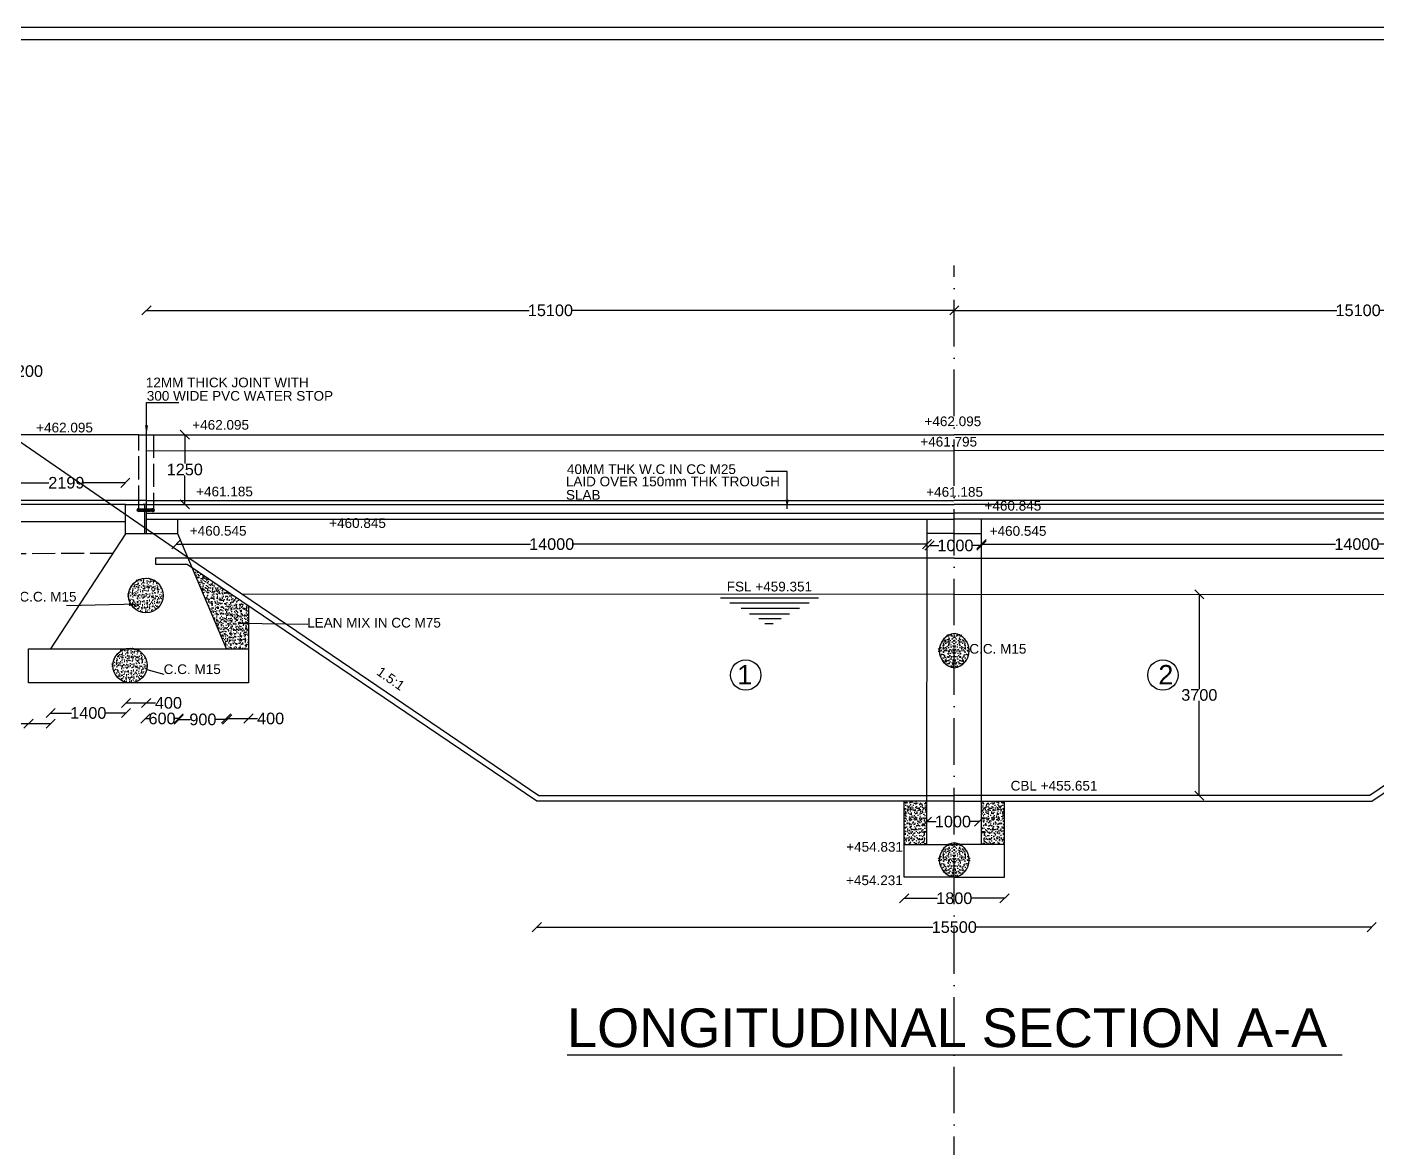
# Model space of a CAD drawing. Header units: millimetres. Extents: x 5124 to 6568637, y 2311 to 91879094.
# Drawn here: x 3428544 to 3442503, y 45949645 to 45961234 of the extents above; entities that cross this region are included whole.
import ezdxf

# ---------------------------------------------------------------- set-up
doc = ezdxf.new("R2010")
doc.units = ezdxf.units.MM
doc.header["$MEASUREMENT"] = 0
doc.linetypes.add('ACAD_ISO02W100', pattern=[15, 12, -3])
doc.linetypes.add('ACAD_ISO10W100', pattern=[18, 12, -3, 0, -3])
for name, color, linetype in [('DIMENSION', 7, 'Continuous'), ('DRAWING', 7, 'Continuous'), ('TEXT', 7, 'Continuous')]:
    doc.layers.add(name, color=color, linetype=linetype)
doc.styles.get("Standard").update_dxf_attribs({"font": 'arial.ttf', "height": 120})
doc.dimstyles.get("Standard").update_dxf_attribs({"dimtxt": 200, "dimasz": 110, "dimexe": 0.18, "dimexo": 0.0625, "dimgap": 0.09, "dimtad": 0, "dimtih": 1, "dimtoh": 1, "dimdec": 0, "dimzin": 0, "dimdsep": 46, "dimtxsty": 'Standard', "dimblk": 'OBLIQUE', "dimcen": 0.09, "dimse1": 1, "dimse2": 1, "dimadec": 0, "dimazin": 0, "dimtfac": 1, "dimtdec": 0, "dimtofl": 0, "dimtmove": 0, "dimatfit": 3, "dimfxl": 1, "dimtolj": 1, "dimtzin": 0, "dimarcsym": 0})
pattern_1 = [(45, (0, 0), (-0.08838834764832, 0.08838834764832), [])]
pattern_2 = [(50, (0, 0), (71.72601826, -6.2752135), [7.5, -82.5]), (355, (0, 0), (-13.87513336, 75.21921337), [6, -66]), (100.4514, (5.98, -0.52), (57.85093817, 68.94395421), [6.374019, -70.1142112]), (46.1842, (0, 20), (106.72410486, -16.55190143), [11.25, -123.75]), (96.6356, (8.89, 18.62), (93.46627055, 97.4117871), [9.5610288, -105.1713]), (351.1842, (0, 20), (93.46619451, 97.4118601), [9, -99]), (21, (10, 15), (59.69070521, -40.26188907), [7.5, -82.5]), (326, (10, 15), (24.33153319, 72.5150045), [6, -66]), (71.4514, (14.974, 11.645), (84.02226286, 32.25304967), [6.374019, -70.1142112]), (37.5, (0, 0), (1.215985532, 33.289385383), [0, -65.2, 0, -67, 0, -66.25]), (7.5, (0, 0), (26.306953744, 39.441171188), [0, -38.2, 0, -63.7, 0, -25.25]), (327.5, (-22.3, 0), (53.382243617, -2.255487173), [0, -25, 0, -78, 0, -103.5]), (317.5, (-32.3, 0), (58.318616934, 10.010498233), [0, -32.5, 0, -51.8, 0, -73.5])]

# ---------------------------------------------------------------- blocks, each defined once
blk = doc.blocks.new('_Oblique')
at = {"color": 0, "linetype": 'ByBlock', "lineweight": -2}
blk.add_line((-0.5, -0.5), (0.5, 0.5), dxfattribs=at)
blk = doc.blocks.new('*D55')
at = {"layer": 'Defpoints', "color": 0}
for p in [(3428340, 45957679), (3428227, 45957552), (3428340, 45957552)]:
    blk.add_point(p, dxfattribs=at)
at = {"layer": 'DIMENSION', "color": 0, "lineweight": -2}
for p, q in [((3428227, 45957679), (3428340, 45957679)), ((3428340, 45957679), (3428436, 45957679))]:
    blk.add_line(p, q, dxfattribs=at)
at = {"layer": 'DIMENSION', "color": 0, "lineweight": -2, "xscale": 95, "yscale": 95, "zscale": 95, "rotation": 180}
blk.add_blockref('_Oblique', (3428227, 45957679), dxfattribs=at)
at = {"layer": 'DIMENSION', "color": 0, "lineweight": -2, "xscale": 95, "yscale": 95, "zscale": 95}
blk.add_blockref('_Oblique', (3428340, 45957679), dxfattribs=at)
at = {"layer": 'DIMENSION', "color": 0, "insert": (3428569, 45957679), "char_height": 120, "attachment_point": 5}
blk.add_mtext('\\A1;200', dxfattribs=at)
blk = doc.blocks.new('*D57')
at = {"layer": 'Defpoints', "color": 0}
for p in [(3428340, 45956526), (3428340, 45956304), (3429560, 45956304)]:
    blk.add_point(p, dxfattribs=at)
at = {"layer": 'DIMENSION', "color": 0, "lineweight": -2}
for p, q in [((3428340, 45956526), (3428770, 45956526)), ((3429560, 45956526), (3429131, 45956526))]:
    blk.add_line(p, q, dxfattribs=at)
at = {"layer": 'DIMENSION', "color": 0, "lineweight": -2, "xscale": 95, "yscale": 95, "zscale": 95, "rotation": 180}
blk.add_blockref('_Oblique', (3428340, 45956526), dxfattribs=at)
at = {"layer": 'DIMENSION', "color": 0, "lineweight": -2, "xscale": 95, "yscale": 95, "zscale": 95}
blk.add_blockref('_Oblique', (3429560, 45956526), dxfattribs=at)
at = {"layer": 'DIMENSION', "color": 0, "insert": (3428950, 45956526), "char_height": 120, "attachment_point": 5}
blk.add_mtext('\\A1;2199', dxfattribs=at)
blk = doc.blocks.new('*D58')
at = {"layer": 'Defpoints', "color": 0}
for p in [(3428560, 45954812), (3428788, 45954812), (3428560, 45954038)]:
    blk.add_point(p, dxfattribs=at)
at = {"layer": 'DIMENSION', "color": 0, "lineweight": -2}
for p, q in [((3428560, 45954038), (3428464, 45954038)), ((3428788, 45954038), (3428560, 45954038))]:
    blk.add_line(p, q, dxfattribs=at)
at = {"layer": 'DIMENSION', "color": 0, "lineweight": -2, "xscale": 95, "yscale": 95, "zscale": 95, "rotation": 180}
blk.add_blockref('_Oblique', (3428560, 45954038), dxfattribs=at)
at = {"layer": 'DIMENSION', "color": 0, "lineweight": -2, "xscale": 95, "yscale": 95, "zscale": 95}
blk.add_blockref('_Oblique', (3428788, 45954038), dxfattribs=at)
at = {"layer": 'DIMENSION', "color": 0, "insert": (3428330, 45954038), "char_height": 120, "attachment_point": 5}
blk.add_mtext('\\A1;400', dxfattribs=at)
blk = doc.blocks.new('*D59')
at = {"layer": 'Defpoints', "color": 0}
for p in [(3429567, 45954464), (3429567, 45954148), (3428788, 45954038)]:
    blk.add_point(p, dxfattribs=at)
at = {"layer": 'DIMENSION', "color": 0, "lineweight": -2}
for p, q in [((3428788, 45954148), (3429004, 45954148)), ((3429567, 45954148), (3429351, 45954148))]:
    blk.add_line(p, q, dxfattribs=at)
at = {"layer": 'DIMENSION', "color": 0, "lineweight": -2, "xscale": 95, "yscale": 95, "zscale": 95, "rotation": 180}
blk.add_blockref('_Oblique', (3428788, 45954148), dxfattribs=at)
at = {"layer": 'DIMENSION', "color": 0, "lineweight": -2, "xscale": 95, "yscale": 95, "zscale": 95}
blk.add_blockref('_Oblique', (3429567, 45954148), dxfattribs=at)
at = {"layer": 'DIMENSION', "color": 0, "insert": (3429177, 45954148), "char_height": 120, "attachment_point": 5}
blk.add_mtext('\\A1;1400', dxfattribs=at)
blk = doc.blocks.new('*D60')
at = {"layer": 'Defpoints', "color": 0}
for p in [(3429775, 45954252), (3429567, 45954148), (3429775, 45954148)]:
    blk.add_point(p, dxfattribs=at)
at = {"layer": 'DIMENSION', "color": 0, "lineweight": -2}
for p, q in [((3429567, 45954252), (3429775, 45954252)), ((3429775, 45954252), (3429870, 45954252))]:
    blk.add_line(p, q, dxfattribs=at)
at = {"layer": 'DIMENSION', "color": 0, "lineweight": -2, "xscale": 95, "yscale": 95, "zscale": 95, "rotation": 180}
blk.add_blockref('_Oblique', (3429567, 45954252), dxfattribs=at)
at = {"layer": 'DIMENSION', "color": 0, "lineweight": -2, "xscale": 95, "yscale": 95, "zscale": 95}
blk.add_blockref('_Oblique', (3429775, 45954252), dxfattribs=at)
at = {"layer": 'DIMENSION', "color": 0, "insert": (3430005, 45954252), "char_height": 120, "attachment_point": 5}
blk.add_mtext('\\A1;400', dxfattribs=at)
blk = doc.blocks.new('*D61')
at = {"layer": 'Defpoints', "color": 0}
for p in [(3429768, 45954084), (3430110, 45954091), (3430110, 45954091)]:
    blk.add_point(p, dxfattribs=at)
at = {"layer": 'DIMENSION', "color": 0, "lineweight": -2}
for p, q in [((3429768, 45954091), (3429806, 45954091)), ((3430110, 45954091), (3430072, 45954091))]:
    blk.add_line(p, q, dxfattribs=at)
at = {"layer": 'DIMENSION', "color": 0, "lineweight": -2, "xscale": 95, "yscale": 95, "zscale": 95, "rotation": 180}
blk.add_blockref('_Oblique', (3429768, 45954091), dxfattribs=at)
at = {"layer": 'DIMENSION', "color": 0, "lineweight": -2, "xscale": 95, "yscale": 95, "zscale": 95}
blk.add_blockref('_Oblique', (3430110, 45954091), dxfattribs=at)
at = {"layer": 'DIMENSION', "color": 0, "insert": (3429939, 45954091), "char_height": 120, "attachment_point": 5}
blk.add_mtext('\\A1;600', dxfattribs=at)
blk = doc.blocks.new('*D62')
at = {"layer": 'Defpoints', "color": 0}
for p in [(3430110, 45954091), (3430612, 45954088), (3430612, 45954081)]:
    blk.add_point(p, dxfattribs=at)
at = {"layer": 'DIMENSION', "color": 0, "lineweight": -2}
for p, q in [((3430110, 45954081), (3430229, 45954081)), ((3430612, 45954081), (3430494, 45954081))]:
    blk.add_line(p, q, dxfattribs=at)
at = {"layer": 'DIMENSION', "color": 0, "lineweight": -2, "xscale": 95, "yscale": 95, "zscale": 95, "rotation": 180}
blk.add_blockref('_Oblique', (3430110, 45954081), dxfattribs=at)
at = {"layer": 'DIMENSION', "color": 0, "lineweight": -2, "xscale": 95, "yscale": 95, "zscale": 95}
blk.add_blockref('_Oblique', (3430612, 45954081), dxfattribs=at)
at = {"layer": 'DIMENSION', "color": 0, "insert": (3430361, 45954081), "char_height": 120, "attachment_point": 5}
blk.add_mtext('\\A1;900', dxfattribs=at)
blk = doc.blocks.new('*D63')
at = {"layer": 'Defpoints', "color": 0}
for p in [(3430832, 45954460), (3430602, 45954071), (3430832, 45954091)]:
    blk.add_point(p, dxfattribs=at)
at = {"layer": 'DIMENSION', "color": 0, "lineweight": -2}
for p, q in [((3430602, 45954091), (3430832, 45954091)), ((3430832, 45954091), (3430926, 45954091))]:
    blk.add_line(p, q, dxfattribs=at)
at = {"layer": 'DIMENSION', "color": 0, "lineweight": -2, "xscale": 95, "yscale": 95, "zscale": 95, "rotation": 180}
blk.add_blockref('_Oblique', (3430602, 45954091), dxfattribs=at)
at = {"layer": 'DIMENSION', "color": 0, "lineweight": -2, "xscale": 95, "yscale": 95, "zscale": 95}
blk.add_blockref('_Oblique', (3430832, 45954091), dxfattribs=at)
at = {"layer": 'DIMENSION', "color": 0, "insert": (3431061, 45954091), "char_height": 120, "attachment_point": 5}
blk.add_mtext('\\A1;400', dxfattribs=at)
blk = doc.blocks.new('*D64')
at = {"layer": 'Defpoints', "color": 0}
for p in [(3430174, 45957023), (3430174, 45957023), (3430174, 45956304)]:
    blk.add_point(p, dxfattribs=at)
at = {"layer": 'DIMENSION', "color": 0, "lineweight": -2}
for p, q in [((3430174, 45957023), (3430174, 45956725)), ((3430174, 45956304), (3430174, 45956602))]:
    blk.add_line(p, q, dxfattribs=at)
at = {"layer": 'DIMENSION', "color": 0, "lineweight": -2, "xscale": 95, "yscale": 95, "zscale": 95}
for p, rotation in [((3430174, 45957023), 90), ((3430174, 45956304), 270)]:
    blk.add_blockref('_Oblique', p, dxfattribs=dict(at, rotation=rotation))
at = {"layer": 'DIMENSION', "color": 0, "insert": (3430174, 45956663), "char_height": 120, "attachment_point": 5}
blk.add_mtext('\\A1;1250', dxfattribs=at)
blk = doc.blocks.new('*D65')
at = {"layer": 'Defpoints', "color": 0}
for p in [(3438125, 45958307), (3429778, 45957023), (3438125, 45957023)]:
    blk.add_point(p, dxfattribs=at)
at = {"layer": 'DIMENSION', "color": 0, "lineweight": -2}
for p, q in [((3429778, 45958307), (3433732, 45958307)), ((3438125, 45958307), (3434172, 45958307))]:
    blk.add_line(p, q, dxfattribs=at)
at = {"layer": 'DIMENSION', "color": 0, "lineweight": -2, "xscale": 95, "yscale": 95, "zscale": 95, "rotation": 180}
blk.add_blockref('_Oblique', (3429778, 45958307), dxfattribs=at)
at = {"layer": 'DIMENSION', "color": 0, "lineweight": -2, "xscale": 95, "yscale": 95, "zscale": 95}
blk.add_blockref('_Oblique', (3438125, 45958307), dxfattribs=at)
at = {"layer": 'DIMENSION', "color": 0, "insert": (3433952, 45958307), "char_height": 120, "attachment_point": 5}
blk.add_mtext('\\A1;15100', dxfattribs=at)
blk = doc.blocks.new('*D66')
at = {"layer": 'Defpoints', "color": 0}
for p in [(3437843, 45955892), (3430086, 45955834), (3437843, 45955833)]:
    blk.add_point(p, dxfattribs=at)
at = {"layer": 'DIMENSION', "color": 0, "lineweight": -2}
for p, q in [((3430086, 45955892), (3433745, 45955892)), ((3437843, 45955892), (3434185, 45955892))]:
    blk.add_line(p, q, dxfattribs=at)
at = {"layer": 'DIMENSION', "color": 0, "lineweight": -2, "xscale": 95, "yscale": 95, "zscale": 95, "rotation": 180}
blk.add_blockref('_Oblique', (3430086, 45955892), dxfattribs=at)
at = {"layer": 'DIMENSION', "color": 0, "lineweight": -2, "xscale": 95, "yscale": 95, "zscale": 95}
blk.add_blockref('_Oblique', (3437843, 45955892), dxfattribs=at)
at = {"layer": 'DIMENSION', "color": 0, "insert": (3433965, 45955892), "char_height": 120, "attachment_point": 5}
blk.add_mtext('\\A1;14000', dxfattribs=at)
blk = doc.blocks.new('*D67')
at = {"layer": 'Defpoints', "color": 0}
for p in [(3437843, 45953005), (3438380, 45953026), (3438380, 45952997)]:
    blk.add_point(p, dxfattribs=at)
at = {"layer": 'DIMENSION', "color": 0, "lineweight": -2}
for p, q in [((3437843, 45953026), (3437938, 45953026)), ((3438380, 45953026), (3438285, 45953026))]:
    blk.add_line(p, q, dxfattribs=at)
at = {"layer": 'DIMENSION', "color": 0, "lineweight": -2, "xscale": 95, "yscale": 95, "zscale": 95, "rotation": 180}
blk.add_blockref('_Oblique', (3437843, 45953026), dxfattribs=at)
at = {"layer": 'DIMENSION', "color": 0, "lineweight": -2, "xscale": 95, "yscale": 95, "zscale": 95}
blk.add_blockref('_Oblique', (3438380, 45953026), dxfattribs=at)
at = {"layer": 'DIMENSION', "color": 0, "insert": (3438111, 45953026), "char_height": 120, "attachment_point": 5}
blk.add_mtext('\\A1;1000', dxfattribs=at)
blk = doc.blocks.new('*D73')
at = {"layer": 'Defpoints', "color": 0}
for p in [(3438125, 45958307), (3438125, 45957023), (3446472, 45957023)]:
    blk.add_point(p, dxfattribs=at)
at = {"layer": 'DIMENSION', "color": 0, "lineweight": -2}
for p, q in [((3438125, 45958307), (3442078, 45958307)), ((3446472, 45958307), (3442518, 45958307))]:
    blk.add_line(p, q, dxfattribs=at)
at = {"layer": 'DIMENSION', "color": 0, "lineweight": -2, "xscale": 95, "yscale": 95, "zscale": 95, "rotation": 180}
blk.add_blockref('_Oblique', (3438125, 45958307), dxfattribs=at)
at = {"layer": 'DIMENSION', "color": 0, "lineweight": -2, "xscale": 95, "yscale": 95, "zscale": 95}
blk.add_blockref('_Oblique', (3446472, 45958307), dxfattribs=at)
at = {"layer": 'DIMENSION', "color": 0, "insert": (3442298, 45958307), "char_height": 120, "attachment_point": 5}
blk.add_mtext('\\A1;15100', dxfattribs=at)
blk = doc.blocks.new('*D74')
at = {"layer": 'Defpoints', "color": 0}
for p in [(3438407, 45955892), (3438407, 45955829), (3446164, 45955834)]:
    blk.add_point(p, dxfattribs=at)
at = {"layer": 'DIMENSION', "color": 0, "lineweight": -2}
for p, q in [((3438407, 45955892), (3442065, 45955892)), ((3446164, 45955892), (3442505, 45955892))]:
    blk.add_line(p, q, dxfattribs=at)
at = {"layer": 'DIMENSION', "color": 0, "lineweight": -2, "xscale": 95, "yscale": 95, "zscale": 95, "rotation": 180}
blk.add_blockref('_Oblique', (3438407, 45955892), dxfattribs=at)
at = {"layer": 'DIMENSION', "color": 0, "lineweight": -2, "xscale": 95, "yscale": 95, "zscale": 95}
blk.add_blockref('_Oblique', (3446164, 45955892), dxfattribs=at)
at = {"layer": 'DIMENSION', "color": 0, "insert": (3442285, 45955892), "char_height": 120, "attachment_point": 5}
blk.add_mtext('\\A1;14000', dxfattribs=at)
blk = doc.blocks.new('*D70')
at = {"layer": 'Defpoints', "color": 0}
for p in [(3438407, 45955892), (3437868, 45955878), (3437868, 45955878)]:
    blk.add_point(p, dxfattribs=at)
at = {"layer": 'DIMENSION', "color": 0, "lineweight": -2}
for p, q in [((3437868, 45955878), (3437964, 45955878)), ((3438407, 45955878), (3438311, 45955878))]:
    blk.add_line(p, q, dxfattribs=at)
at = {"layer": 'DIMENSION', "color": 0, "lineweight": -2, "xscale": 95, "yscale": 95, "zscale": 95, "rotation": 180}
blk.add_blockref('_Oblique', (3437868, 45955878), dxfattribs=at)
at = {"layer": 'DIMENSION', "color": 0, "lineweight": -2, "xscale": 95, "yscale": 95, "zscale": 95}
blk.add_blockref('_Oblique', (3438407, 45955878), dxfattribs=at)
at = {"layer": 'DIMENSION', "color": 0, "insert": (3438137, 45955878), "char_height": 120, "attachment_point": 5}
blk.add_mtext('\\A1;1000', dxfattribs=at)
blk = doc.blocks.new('*D75')
at = {"layer": 'Defpoints', "color": 0}
for p in [(3440657, 45955374), (3440669, 45955374), (3440667, 45953294)]:
    blk.add_point(p, dxfattribs=at)
at = {"layer": 'DIMENSION', "color": 0, "lineweight": -2}
for p, q in [((3440657, 45955374), (3440657, 45954396)), ((3440657, 45953294), (3440657, 45954273))]:
    blk.add_line(p, q, dxfattribs=at)
at = {"layer": 'DIMENSION', "color": 0, "lineweight": -2, "xscale": 95, "yscale": 95, "zscale": 95}
for p, rotation in [((3440657, 45955374), 90), ((3440657, 45953294), 270)]:
    blk.add_blockref('_Oblique', p, dxfattribs=dict(at, rotation=rotation))
at = {"layer": 'DIMENSION', "color": 0, "insert": (3440657, 45954334), "char_height": 120, "attachment_point": 5}
blk.add_mtext('\\A1;3700', dxfattribs=at)
blk = doc.blocks.new('*D87')
at = {"layer": 'Defpoints', "color": 0}
for p in [(3437607, 45952452), (3438643, 45952452), (3438643, 45952234)]:
    blk.add_point(p, dxfattribs=at)
at = {"layer": 'DIMENSION', "color": 0, "lineweight": -2}
for p, q in [((3437607, 45952234), (3437952, 45952234)), ((3438643, 45952234), (3438298, 45952234))]:
    blk.add_line(p, q, dxfattribs=at)
at = {"layer": 'DIMENSION', "color": 0, "lineweight": -2, "xscale": 95, "yscale": 95, "zscale": 95, "rotation": 180}
blk.add_blockref('_Oblique', (3437607, 45952234), dxfattribs=at)
at = {"layer": 'DIMENSION', "color": 0, "lineweight": -2, "xscale": 95, "yscale": 95, "zscale": 95}
blk.add_blockref('_Oblique', (3438643, 45952234), dxfattribs=at)
at = {"layer": 'DIMENSION', "color": 0, "insert": (3438125, 45952234), "char_height": 120, "attachment_point": 5}
blk.add_mtext('\\A1;1800', dxfattribs=at)
blk = doc.blocks.new('*D88')
at = {"layer": 'Defpoints', "color": 0}
for p in [(3433812, 45953238), (3442438, 45953238), (3442438, 45951936)]:
    blk.add_point(p, dxfattribs=at)
at = {"layer": 'DIMENSION', "color": 0, "lineweight": -2}
for p, q in [((3433812, 45951936), (3437905, 45951936)), ((3442438, 45951936), (3438345, 45951936))]:
    blk.add_line(p, q, dxfattribs=at)
at = {"layer": 'DIMENSION', "color": 0, "lineweight": -2, "xscale": 95, "yscale": 95, "zscale": 95, "rotation": 180}
blk.add_blockref('_Oblique', (3433812, 45951936), dxfattribs=at)
at = {"layer": 'DIMENSION', "color": 0, "lineweight": -2, "xscale": 95, "yscale": 95, "zscale": 95}
blk.add_blockref('_Oblique', (3442438, 45951936), dxfattribs=at)
at = {"layer": 'DIMENSION', "color": 0, "insert": (3438125, 45951936), "char_height": 120, "attachment_point": 5}
blk.add_mtext('\\A1;15500', dxfattribs=at)

msp = doc.modelspace()

# ---------------------------------------------------------------- hatches: boundary and pattern name
at = {"layer": 'DRAWING'}
h = msp.add_hatch(dxfattribs=at)
h.set_pattern_fill('ANSI31', color=256, style=0)
h.set_pattern_definition(pattern_1)
h.paths.add_polyline_path([(3429834, 45956256.6), (3429834, 45956257.3), (3429778.5, 45956257.3), (3429778.5, 45956232), (3429834, 45956232), (3429834, 45956232.1, -0.2435486), (3429827.7, 45956244.4, -0.2435486)])
h.paths.add_polyline_path([(3429778.5, 45956257.3), (3429758, 45956257.3), (3429758, 45956232), (3429778.5, 45956232)])
h.paths.add_polyline_path([(3429758, 45956257.3), (3429705.9, 45956257.3, -0.2604455), (3429713, 45956244.5, -0.2518273), (3429706.3, 45956232), (3429758, 45956232)])
h.paths.add_polyline_path([(3429705.9, 45956257.3, 0.5867405), (3429683, 45956244.5, 0.5976645), (3429706.3, 45956232), (3429705.9, 45956232)])
h.paths.add_polyline_path([(3429834, 45956256.6), (3429834, 45956232.1, 0.6083007), (3429857.6, 45956244.4, 0.6083007)])
h = msp.add_hatch(dxfattribs=at)
h.set_pattern_fill('ANSI31', color=256, style=0)
h.set_pattern_definition(pattern_1)
h.paths.add_polyline_path([(3429713, 45956244.5, 0.2604455), (3429705.9, 45956257.3), (3429705.9, 45956232), (3429706.3, 45956232, 0.2518273)])
h.paths.add_polyline_path([(3429834, 45956256.6, 0.2435486), (3429827.7, 45956244.4, 0.2435486), (3429834, 45956232.1)])
h = msp.add_hatch(dxfattribs=at)
h.set_pattern_fill('AR-CONC,_O', color=256, scale=10)
h.set_pattern_definition(pattern_2)
h.paths.add_polyline_path([(3430253, 45955643.3), (3430605.5, 45954812), (3430831.5, 45954812), (3430831.5, 45955252.3)])
h = msp.add_hatch(dxfattribs=at)
h.set_pattern_fill('AR-CONC,_O', color=256, scale=10)
h.set_pattern_definition([(50, (-412.57, 9.186), (71.72601826, -6.2752135), [7.5, -82.5]), (355, (-412.57, 9.186), (-13.87513336, 75.21921337), [6, -66]), (100.4514, (-406.595, 8.66), (57.85093817, 68.94395421), [6.374019, -70.1142112]), (46.1842, (-412.57, 29.19), (106.72410486, -16.55190143), [11.25, -123.75]), (96.6356, (-403.68, 27.81), (93.46627055, 97.4117871), [9.5610288, -105.1713]), (351.1842, (-412.57, 29.19), (93.46619451, 97.4118601), [9, -99]), (21, (-402.57, 24.186), (59.69070521, -40.26188907), [7.5, -82.5]), (326, (-402.57, 24.186), (24.33153319, 72.5150045), [6, -66]), (71.4514, (-397.6, 20.83), (84.02226286, 32.25304967), [6.374019, -70.1142112]), (37.5, (-412.572, 9.186), (1.215985532, 33.289385383), [0, -65.2, 0, -67, 0, -66.25]), (7.5, (-412.572, 9.186), (26.306953744, 39.441171188), [0, -38.2, 0, -63.7, 0, -25.25]), (327.5, (-434.872, 9.186), (53.382243617, -2.255487173), [0, -25, 0, -78, 0, -103.5]), (317.5, (-444.872, 9.186), (58.318616934, 10.010498233), [0, -32.5, 0, -51.8, 0, -73.5])])
h.paths.add_polyline_path([(3429586.4, 45955370.7, 1), (3429943.4, 45955370.7, 1)])
h = msp.add_hatch(dxfattribs=at)
h.set_pattern_fill('AR-CONC,_O', color=256, scale=10)
h.set_pattern_definition([(50, (7964.28, -560.314), (71.72601826, -6.2752135), [7.5, -82.5]), (355, (7964.28, -560.314), (-13.87513336, 75.21921337), [6, -66]), (100.4514, (7970.255, -560.84), (57.85093817, 68.94395421), [6.374019, -70.1142112]), (46.1842, (7964.28, -540.31), (106.72410486, -16.55190143), [11.25, -123.75]), (96.6356, (7973.17, -541.69), (93.46627055, 97.4117871), [9.5610288, -105.1713]), (351.1842, (7964.28, -540.31), (93.46619451, 97.4118601), [9, -99]), (21, (7974.28, -545.314), (59.69070521, -40.26188907), [7.5, -82.5]), (326, (7974.28, -545.314), (24.33153319, 72.5150045), [6, -66]), (71.4514, (7979.25, -548.67), (84.02226286, 32.25304967), [6.374019, -70.1142112]), (37.5, (7964.278, -560.314), (1.215985532, 33.289385383), [0, -65.2, 0, -67, 0, -66.25]), (7.5, (7964.278, -560.314), (26.306953744, 39.441171188), [0, -38.2, 0, -63.7, 0, -25.25]), (327.5, (7941.978, -560.314), (53.382243617, -2.255487173), [0, -25, 0, -78, 0, -103.5]), (317.5, (7931.98, -560.314), (58.318616934, 10.010498233), [0, -32.5, 0, -51.8, 0, -73.5])])
edge = h.paths.add_edge_path()
edge.add_line((3438125, 45954623.5), (3438125, 45954978.9))
edge.add_arc((3438141.8, 45954801.2), 178.5, 95.39347, 264.60653)
h = msp.add_hatch(dxfattribs=at)
h.set_pattern_fill('AR-CONC,_O', color=256, scale=10)
h.set_pattern_definition([(130, (6868285.72, -560.314), (-71.72601826, -6.2752135), [7.5, -82.5]), (185, (6868285.72, -560.314), (13.87513336, 75.21921337), [6, -66]), (79.5486, (6868279.745, -560.84), (-57.85093817, 68.94395421), [6.374019, -70.1142112]), (133.8158, (6868285.72, -540.31), (-106.72410486, -16.55190143), [11.25, -123.75]), (83.3644, (6868276.83, -541.69), (-93.46627055, 97.4117871), [9.5610288, -105.1713]), (188.8158, (6868285.72, -540.31), (-93.46619451, 97.4118601), [9, -99]), (159, (6868275.72, -545.314), (-59.69070521, -40.26188907), [7.5, -82.5]), (214, (6868275.72, -545.314), (-24.33153319, 72.5150045), [6, -66]), (108.5486, (6868270.75, -548.67), (-84.02226286, 32.25304967), [6.374019, -70.1142112]), (142.5, (6868285.722, -560.314), (-1.215985532, 33.289385383), [0, -65.2, 0, -67, 0, -66.25]), (172.5, (6868285.722, -560.314), (-26.306953744, 39.441171188), [0, -38.2, 0, -63.7, 0, -25.25]), (212.5, (6868308.022, -560.314), (-53.382243617, -2.255487173), [0, -25, 0, -78, 0, -103.5]), (222.5, (6868318.02, -560.314), (-58.318616934, 10.010498233), [0, -32.5, 0, -51.8, 0, -73.5])])
edge = h.paths.add_edge_path()
edge.add_line((3438125, 45954623.5), (3438125, 45954978.9))
edge.add_arc((3438108.2, 45954801.2), 178.5, 275.39347, 444.60653, ccw=False)
h = msp.add_hatch(dxfattribs=at)
h.set_pattern_fill('AR-CONC,_O', color=256, scale=10)
h.set_pattern_definition([(50, (-576.22, -714.315), (71.72601826, -6.2752135), [7.5, -82.5]), (355, (-576.22, -714.315), (-13.87513336, 75.21921337), [6, -66]), (100.4514, (-570.245, -714.84), (57.85093817, 68.94395421), [6.374019, -70.1142112]), (46.1842, (-576.22, -694.315), (106.72410486, -16.55190143), [11.25, -123.75]), (96.6356, (-567.33, -695.69), (93.46627055, 97.4117871), [9.5610288, -105.1713]), (351.1842, (-576.22, -694.31), (93.46619451, 97.4118601), [9, -99]), (21, (-566.22, -699.315), (59.69070521, -40.26188907), [7.5, -82.5]), (326, (-566.22, -699.315), (24.33153319, 72.5150045), [6, -66]), (71.4514, (-561.25, -702.67), (84.02226286, 32.25304967), [6.374019, -70.1142112]), (37.5, (-576.222, -714.315), (1.215985532, 33.289385383), [0, -65.2, 0, -67, 0, -66.25]), (7.5, (-576.222, -714.315), (26.306953744, 39.441171188), [0, -38.2, 0, -63.7, 0, -25.25]), (327.5, (-598.522, -714.315), (53.382243617, -2.255487173), [0, -25, 0, -78, 0, -103.5]), (317.5, (-608.52, -714.315), (58.318616934, 10.010498233), [0, -32.5, 0, -51.8, 0, -73.5])])
h.paths.add_polyline_path([(3429422.8, 45954647.2, 1), (3429779.8, 45954647.2, 1)])
h = msp.add_hatch(dxfattribs=at)
h.set_pattern_fill('AR-CONC,_O', color=256, scale=10)
h.set_pattern_definition(pattern_2)
h.paths.add_polyline_path([(3437843.1, 45953238), (3437607, 45953238), (3437607, 45952791.5), (3437843, 45952791.5)])
h = msp.add_hatch(dxfattribs=at)
h.set_pattern_fill('AR-CONC,_O', color=256, scale=10)
h.set_pattern_definition([(130, (6876250, 0), (-71.72601826, -6.2752135), [7.5, -82.5]), (185, (6876250, 0), (13.87513336, 75.21921337), [6, -66]), (79.5486, (6876244.02, -0.52), (-57.85093817, 68.94395421), [6.374019, -70.1142112]), (133.8158, (6876250, 20), (-106.72410486, -16.55190143), [11.25, -123.75]), (83.3644, (6876241.11, 18.62), (-93.46627055, 97.4117871), [9.5610288, -105.1713]), (188.8158, (6876250, 20), (-93.46619451, 97.4118601), [9, -99]), (159, (6876240, 15), (-59.69070521, -40.26188907), [7.5, -82.5]), (214, (6876240, 15), (-24.33153319, 72.5150045), [6, -66]), (108.5486, (6876235.026, 11.645), (-84.02226286, 32.25304967), [6.374019, -70.1142112]), (142.5, (6876250, 0), (-1.215985532, 33.289385383), [0, -65.2, 0, -67, 0, -66.25]), (172.5, (6876250, 0), (-26.306953744, 39.441171188), [0, -38.2, 0, -63.7, 0, -25.25]), (212.5, (6876272.3, 0), (-53.382243617, -2.255487173), [0, -25, 0, -78, 0, -103.5]), (222.5, (6876282.3, 0), (-58.318616934, 10.010498233), [0, -32.5, 0, -51.8, 0, -73.5])])
h.paths.add_polyline_path([(3438407, 45952791.5), (3438643, 45952791.5), (3438643, 45953238), (3438406.9, 45953238)])
h = msp.add_hatch(dxfattribs=at)
h.set_pattern_fill('AR-CONC,_O', color=256, scale=10)
h.set_pattern_definition([(50, (7964.28, -2722.314), (71.72601826, -6.2752135), [7.5, -82.5]), (355, (7964.28, -2722.314), (-13.87513336, 75.21921337), [6, -66]), (100.4514, (7970.255, -2722.84), (57.85093817, 68.94395421), [6.374019, -70.1142112]), (46.1842, (7964.28, -2702.31), (106.72410486, -16.55190143), [11.25, -123.75]), (96.6356, (7973.17, -2703.69), (93.46627055, 97.4117871), [9.5610288, -105.1713]), (351.1842, (7964.28, -2702.31), (93.46619451, 97.4118601), [9, -99]), (21, (7974.28, -2707.314), (59.69070521, -40.26188907), [7.5, -82.5]), (326, (7974.28, -2707.314), (24.33153319, 72.5150045), [6, -66]), (71.4514, (7979.25, -2710.67), (84.02226286, 32.25304967), [6.374019, -70.1142112]), (37.5, (7964.278, -2722.314), (1.215985532, 33.289385383), [0, -65.2, 0, -67, 0, -66.25]), (7.5, (7964.278, -2722.314), (26.306953744, 39.441171188), [0, -38.2, 0, -63.7, 0, -25.25]), (327.5, (7941.978, -2722.314), (53.382243617, -2.255487173), [0, -25, 0, -78, 0, -103.5]), (317.5, (7931.98, -2722.314), (58.318616934, 10.010498233), [0, -32.5, 0, -51.8, 0, -73.5])])
edge = h.paths.add_edge_path()
edge.add_line((3438125, 45952461.5), (3438125, 45952816.9))
edge.add_arc((3438141.8, 45952639.2), 178.5, 95.39347, 264.60653)
h = msp.add_hatch(dxfattribs=at)
h.set_pattern_fill('AR-CONC,_O', color=256, scale=10)
h.set_pattern_definition([(130, (6868285.72, -2722.314), (-71.72601826, -6.2752135), [7.5, -82.5]), (185, (6868285.72, -2722.314), (13.87513336, 75.21921337), [6, -66]), (79.5486, (6868279.745, -2722.84), (-57.85093817, 68.94395421), [6.374019, -70.1142112]), (133.8158, (6868285.72, -2702.31), (-106.72410486, -16.55190143), [11.25, -123.75]), (83.3644, (6868276.83, -2703.69), (-93.46627055, 97.4117871), [9.5610288, -105.1713]), (188.8158, (6868285.72, -2702.31), (-93.46619451, 97.4118601), [9, -99]), (159, (6868275.72, -2707.314), (-59.69070521, -40.26188907), [7.5, -82.5]), (214, (6868275.72, -2707.314), (-24.33153319, 72.5150045), [6, -66]), (108.5486, (6868270.75, -2710.67), (-84.02226286, 32.25304967), [6.374019, -70.1142112]), (142.5, (6868285.722, -2722.314), (-1.215985532, 33.289385383), [0, -65.2, 0, -67, 0, -66.25]), (172.5, (6868285.722, -2722.314), (-26.306953744, 39.441171188), [0, -38.2, 0, -63.7, 0, -25.25]), (212.5, (6868308.022, -2722.314), (-53.382243617, -2.255487173), [0, -25, 0, -78, 0, -103.5]), (222.5, (6868318.02, -2722.314), (-58.318616934, 10.010498233), [0, -32.5, 0, -51.8, 0, -73.5])])
edge = h.paths.add_edge_path()
edge.add_line((3438125, 45952461.5), (3438125, 45952816.9))
edge.add_arc((3438108.2, 45952639.2), 178.5, 275.39347, 444.60653, ccw=False)

# ---------------------------------------------------------------- linework, layer by layer
for points in [[(3419340.5, 45961234), (3464821.5, 45961234), (3464821.5, 45928907.5), (3419340.5, 45928907.5)], [(3419468.6, 45961105.9), (3464693.4, 45961105.9), (3464693.4, 45929035.6), (3419468.6, 45929035.6)], [(3429705.9, 45956257.3), (3429834, 45956257.3), (3429834, 45956232), (3429705.9, 45956232)], [(3428559.5, 45954812), (3430831.5, 45954812), (3430831.5, 45954459.5), (3428559.5, 45954459.5)]]:
    msp.add_lwpolyline(points, close=True, dxfattribs=at)
at = {"layer": 'DRAWING', "linetype": 'ACAD_ISO10W100', "ltscale": 40}
msp.add_lwpolyline([(3438125, 45934171.5), (3438125, 45958770.5)], dxfattribs=at)
msp.add_lwpolyline([(3438125, 45934171.5), (3438125, 45958770.5)], dxfattribs=at)
at = {"layer": 'DRAWING'}
for points in [[(3430207.6, 45955750.5), (3428323.5, 45957050)], [(3429698, 45957023), (3428340.5, 45957023), (3428340.5, 45956128), (3429560.5, 45956128)], [(3429778.5, 45956303.5), (3429778.5, 45957023), (3438125, 45957023)], [(3446471.5, 45956303.5), (3446471.5, 45957023), (3438125, 45957023)], [(3429778.5, 45956857), (3438125, 45956859)], [(3446471.5, 45956857), (3438125, 45956859)], [(3429778.5, 45956343), (3424424, 45956343), (3424424, 45956143.5)], [(3429560.5, 45956303.5), (3424424, 45956303.5)], [(3429560.5, 45955999.5), (3429560.5, 45956303.5), (3429758, 45956303.5), (3429758, 45955999.5)], [(3429778.5, 45955999.5), (3429778.5, 45956303.5), (3429745, 45956303.5)], [(3429778.5, 45956343), (3438125, 45956343)], [(3429778.5, 45956303.5), (3438125, 45956303.5)], [(3446471.5, 45956343), (3438125, 45956343)], [(3446471.5, 45956303.5), (3438125, 45956303.5)], [(3429778.5, 45956213.5), (3438125, 45956213.5)], [(3446471.5, 45956213.5), (3438125, 45956213.5)], [(3429778.5, 45956151.5), (3438125, 45956151.5)], [(3430102, 45955999.5), (3430102, 45956151.5)], [(3437843, 45952791.5), (3437843.5, 45956151.5), (3438125, 45956151.5)], [(3438407, 45952791.5), (3438406.5, 45956151.5), (3438125, 45956151.5)], [(3446471.5, 45956151.5), (3438125, 45956151.5)], [(3430605.5, 45954812), (3430102, 45955999.5), (3429560.5, 45955999.5), (3428787.5, 45954812)], [(3438123.5, 45956002.5), (3437843, 45956002.5)], [(3438126.5, 45956002.5), (3438407, 45956002.5)], [(3438125, 45953238), (3433811.5, 45953238), (3430198, 45955680.5), (3429874.5, 45955680.5), (3429874.5, 45955750.5), (3430214.5, 45955750.5), (3433832.5, 45953294.5), (3438125, 45953294.5)], [(3438125, 45955748.5), (3430217.4, 45955748.5)], [(3438125, 45953238), (3442438.5, 45953238), (3446052, 45955680.5), (3446375.5, 45955680.5), (3446375.5, 45955750.5), (3446035.5, 45955750.5), (3442417.5, 45953294.5), (3438125, 45953294.5)], [(3438125, 45955748.5), (3446032.6, 45955748.5)], [(3438125, 45955376), (3430772.6, 45955371.7)], [(3436721.8, 45955333), (3435708.5, 45955333)], [(3438125, 45955376), (3445477.4, 45955371.7)], [(3430831.5, 45955260.3), (3430831.5, 45954812)], [(3436624.4, 45955284.3), (3435805.9, 45955284.3)], [(3436527, 45955227.8), (3435922.2, 45955227.8)], [(3436423.3, 45955169.7), (3436010.1, 45955169.7)], [(3436336.9, 45955119.5), (3436106, 45955119.5)], [(3436255.2, 45955069.3), (3436168.8, 45955069.3)], [(3429782.2, 45954597.7), (3429955.9, 45954550.6)], [(3437607, 45952791.5), (3437607, 45953238)], [(3438643, 45952791.5), (3438643, 45953238)], [(3438125, 45952451.5), (3437607, 45952451.5), (3437607, 45952791.5), (3438125, 45952791.5)], [(3438125, 45952451.5), (3438643, 45952451.5), (3438643, 45952791.5), (3438125, 45952791.5)]]:
    msp.add_lwpolyline(points, dxfattribs=at)
at = {"layer": 'DRAWING', "linetype": 'ACAD_ISO02W100', "ltscale": 20}
for points in [[(3429698, 45956259.5), (3429698, 45957023), (3429778.5, 45957023)], [(3429849.5, 45957023), (3429850.2, 45956257.3)], [(3425295.5, 45956128), (3425295.5, 45955785), (3429430.9, 45955800.5)]]:
    msp.add_lwpolyline(points, dxfattribs=at)
at = {"layer": 'DRAWING'}
for centre, radius in [((3429698, 45956244.5), 15), ((3429842.6, 45956244.4), 15), ((3429772, 45955361.5), 178.5), ((3429608.4, 45954638), 178.5), ((3435969.5, 45954540.5), 157), ((3440280.5, 45954540.5), 157)]:
    msp.add_circle(centre, radius, dxfattribs=at)
for centre, start, end in [((3438148.9, 45954792), 97.67863, 262.32137), ((3438101.1, 45954792), 277.67863, 82.32137), ((3438148.9, 45952630), 97.67863, 262.32137), ((3438101.1, 45952630), 277.67863, 82.32137)]:
    msp.add_arc(centre, 178.5, start, end, dxfattribs=at)

# ---------------------------------------------------------------- texts
at = {"layer": 'TEXT'}
for s, height, p in [('12MM THICK JOINT WITH ', 100, (3429771.5, 45957512.6)), ('300 WIDE PVC WATER STOP', 100, (3429781.4, 45957374.1)), ('+462.095', 100, (3428638.2, 45957046.5)), ('+462.095', 100, (3430251.2, 45957074.5)), ('+462.095', 100, (3437817.2, 45957111.1)), ('+461.795', 100, (3437774.2, 45956900.5)), ('40MM THK W.C IN CC M25', 100, (3434122.5, 45956616.7)), ('LAID OVER 150mm THK TROUGH', 100, (3434111.2, 45956489.9)), ('+461.185', 100, (3430291.2, 45956386)), ('SLAB ', 100, (3434112.2, 45956351.4)), ('+461.185', 100, (3437835.2, 45956382)), ('+460.845', 100, (3438437.2, 45956239)), ('+460.845', 100, (3431665.7, 45956060)), ('+460.545', 100, (3430225.5, 45955979.9)), ('+460.545', 100, (3438490.7, 45955978.5)), ('FSL +459.351', 100, (3435774.3, 45955403.9)), ('ABUTMENT IN C.C. M15  ', 100, (3427479.9, 45955299.6)), ('LEAN MIX IN CC M75', 100, (3431438.5, 45955031)), ('C.C. M15  ', 100, (3438280.3, 45954761.1)), ('C.C. M15  ', 100, (3429955.9, 45954550.6)), ('1', 200, (3435882.1, 45954444)), ('2', 200, (3440233.4, 45954444)), ('CBL +455.651', 100, (3438707.4, 45953347.1)), ('+454.831', 100, (3437008.5, 45952715.7)), ('+454.231', 100, (3437006.7, 45952370)), ('%%ULONGITUDINAL SECTION A-A ', 400, (3434123.7, 45950696.8))]:
    msp.add_text(s, height=height, dxfattribs=at).set_placement(p)
msp.add_text('1.5:1', height=100, rotation=325.07118, dxfattribs=at).set_placement((3432146.5, 45954551.5))

# ---------------------------------------------------------------- dimensions: what is measured, and where the dimension line sits
at = {"layer": 'DIMENSION'}
for base, p1, p2, text, picture, middle in [((3438125, 45958307), (3429778.5, 45957023), (3438125, 45957023), '15100', '*D65', (3433951.8, 45958307)), ((3428340.5, 45957679), (3428227, 45957552), (3428340.5, 45957552), '200', '*D55', (3428569, 45957679)), ((3428340.5, 45956526), (3429560.5, 45956303.5), (3428340.5, 45956303.5), '2199', '*D57', (3428950.5, 45956526)), ((3437843.5, 45955892.5), (3430086, 45955834.4), (3437843.5, 45955833.2), '14000', '*D66', (3433964.7, 45955892.5)), ((3428559.5, 45954037.5), (3428787.5, 45954812), (3428559.5, 45954812), '400', '*D58', (3428329.6, 45954037.5)), ((3429567.3, 45954148), (3428787.5, 45954037.5), (3429567.3, 45954464.3), '1400', '*D59', (3429177.4, 45954148)), ((3430831.5, 45954091), (3430601.8, 45954070.8), (3430831.5, 45954459.5), '400', '*D63', (3431061.4, 45954091)), ((3429775, 45954251.8), (3429567.3, 45954148), (3429775, 45954148), '400', '*D60', (3430004.9, 45954251.8)), ((3430110.5, 45954091), (3429768, 45954084.5), (3430110.5, 45954091), '600', '*D61', (3429939.2, 45954091)), ((3430612, 45954081), (3430110.5, 45954091), (3430612, 45954088), '900', '*D62', (3430361.2, 45954081)), ((3442438.5, 45951936), (3433811.5, 45953238), (3442438.5, 45953238), '15500', '*D88', (3438125, 45951936)), ((3438379.5, 45953025.5), (3437843, 45953005.5), (3438379.5, 45952997), '1000', '*D67', (3438111.3, 45953025.5)), ((3438643, 45952234), (3437607, 45952451.5), (3438643, 45952451.5), '1800', '*D87', (3438125, 45952234))]:
    dim = msp.add_linear_dim(base=base, p1=p1, p2=p2, text=text, dimstyle='Standard', override={"dimasz": 95, "dimarcsym": 1}, dxfattribs=at)
    dim.commit()
    dim.dimension.update_dxf_attribs({"geometry": picture, "text_midpoint": middle})
for base, p1, p2, angle, text, picture, middle in [((3438125, 45958307), (3446471.5, 45957023), (3438125, 45957023), 180, '15100', '*D73', (3442298.2, 45958307)), ((3430174.5, 45957023), (3430174.5, 45956303.5), (3430174.5, 45957023), 90, '1250', '*D64', (3430174.5, 45956663.2)), ((3437868, 45955878), (3438406.5, 45955892.5), (3437868, 45955878), 180, '1000', '*D70', (3438137.3, 45955878)), ((3438406.5, 45955892.5), (3446164, 45955834.4), (3438406.5, 45955828.8), 180, '14000', '*D74', (3442285.3, 45955892.5)), ((3440657.5, 45955374.5), (3440667.5, 45953294.5), (3440668.7, 45955374.5), 90, '3700', '*D75', (3440657.5, 45954334.5))]:
    dim = msp.add_linear_dim(base=base, p1=p1, p2=p2, angle=angle, text=text, dimstyle='Standard', override={"dimasz": 95, "dimarcsym": 1}, dxfattribs=at)
    dim.commit()
    dim.dimension.update_dxf_attribs({"geometry": picture, "text_midpoint": middle})

# ---------------------------------------------------------------- leaders
msp.add_leader([(3429691.1, 45955270.8), (3428950, 45955254.5)], dimstyle='Standard', override={"dimasz": 95, "dimgap": 0.09, "dimtad": 0, "dimarcsym": 1}, dxfattribs=at)
at = {"layer": 'DRAWING'}
for points in [[(3429778.5, 45957023), (3429778.5, 45957357), (3430113, 45957357)], [(3436398, 45956257.5), (3436398, 45956642), (3436177.5, 45956642)], [(3430738, 45955075.5), (3431446, 45955066.5)]]:
    msp.add_leader(points, dimstyle='Standard', override={"dimasz": 95, "dimgap": 0.09, "dimtad": 0, "dimarcsym": 1}, dxfattribs=at)

doc.saveas('drawing.dxf')
